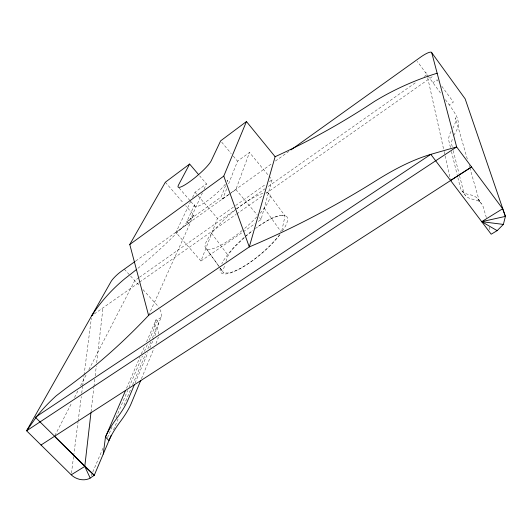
<?xml version="1.0" encoding="UTF-8"?>
<svg xmlns="http://www.w3.org/2000/svg" width="532" height="532" viewBox="0 0 532 532"><rect width="100%" height="100%" fill="white"/><g stroke="black" fill="none" stroke-linecap="round" stroke-linejoin="round"><path stroke-width="0.4" stroke-dasharray="2.66 2" d="M91.039 411.948L93.865 387.343M93.958 386.525L94.802 379.143M95.181 375.858L96.312 366.016M96.684 362.738L102.989 307.842M71.441 473.154L73.562 456.675M73.669 455.851L78.011 422.069M78.118 421.244L81.29 396.533M81.715 393.234L82.56 386.644M82.666 385.82L83.943 375.931M84.043 375.107L91.351 318.262M281.8 230.755L285.046 215.866L268.334 193.196M258.326 221.412L261.059 219.53L272.038 179.803L249.501 152.445L237.525 161.189L228.108 185.123M279.978 234.446C269.086 248.284 255.427 259.962 240.098 268.647C234.851 270.894 229.086 274.485 223.234 272.424L222.708 271.513L224.996 264.577M226.014 261.491C228.248 250.944 237.777 244.308 244.906 237.026M229.252 194.286L235.862 189.558L249.501 152.445M190.788 201.156L175.912 232.451L200.97 260.993L217.475 218.379L234.984 205.997M225.608 185.588L221.013 197.093L222.642 199.015L226.891 188.208M227.144 181.751L227.756 180.222A21.726 4.283 -40.4 0 1 227.191 181.379M141.426 378.757L154.067 348.088M155.969 343.486L157.233 340.42A49.622 13.233 -43.7 0 0 158.343 337.162M135.068 383.067L147.909 352.543M149.831 347.961L154.007 338.039M113.516 429.843L118.051 419.13M123.883 405.357L131.012 388.526M132.634 384.703L145.602 354.099M147.869 348.746L150.782 341.857M152.405 338.033L161.169 317.338A10.514 5.107 56 0 0 159.726 309.059M91.165 475.788L92.475 472.735M92.801 471.97L102.922 448.323M107.491 437.643L112.059 426.97M115.983 417.813L127.733 390.355M129.037 387.303L142.423 356.028M144.385 351.446L147.324 344.583M149.279 340.008L158.097 319.413L161.169 317.338M126.53 388.26L140.009 357.032M141.326 353.986L144.943 345.607M146.586 341.803L156.122 319.712L158.888 322.731A48.332 13.187 -41.9 0 0 158.137 331.217A49.622 13.233 -43.7 0 1 158.755 334.927M148.581 315.383L193.794 215.094L185.741 205.784M175.912 232.451L188.468 223.467L202.399 192.83M204.095 189.093L206.476 183.859L199.633 175.813M188.468 223.467L186.838 221.605L194.978 203.942A21.726 4.283 -40.4 0 0 204.767 202.566A21.726 4.283 -40.4 0 0 225.482 183.932M192.557 197.425L195.038 192.212L206.476 183.859M54.869 435.608L71.86 402.638M74.5 397.504L78.277 390.175M80.545 385.78L86.583 374.056M88.851 369.66L134.736 280.603L138.805 277.737M282.293 231.054L285.219 226.599A43.218 11.737 -40.4 0 0 284.72 215.367L281.182 215.42M245.518 236.501L252.886 230.369M255.36 228.527C264.058 222.576 273.528 214.968 284.607 215.487L285.046 215.866M251.031 231.753L250.033 232.491A43.218 11.737 -40.4 0 0 221.844 263.706M186.838 221.605L221.013 197.093M135.786 260.966L230.216 193.389M230.895 192.903L272.038 163.457M275.41 161.05L288.903 151.394M222.642 199.015L228.587 194.759M235.663 205.518L265.973 184.085M269.345 181.705L272.038 179.803M425.58 72.678L426.238 72.212M139.484 277.258L235.769 209.382M236.447 208.903L264.929 188.827M268.321 186.439L416.822 81.762M424.277 76.502L426.99 74.593L417.347 61.479M94.337 313.92L138.985 282.565M139.663 282.093L236.108 214.376M236.793 213.897L262.602 195.776M265.993 193.395L433.76 75.611M200.97 260.993L242.619 232.251M243.304 231.779L254.914 223.766M453.849 135.407A59.305 18.221 -34.5 0 1 455.139 133.047A52.701 15.581 -36.7 0 0 458.285 121.622L457.188 117.865A12.269 1.277 55.4 0 0 449.261 104.87L453.397 102.044L441.427 85.752M258.452 226.226L266.618 221.093L274.033 217.402L280.278 215.4M124.322 269.172L139.663 286.017M142.948 289.621L156.641 304.65A10.514 5.107 56 0 1 158.543 307.077M165.346 182.21L183.593 203.304M179.118 187.989L190.37 201.043M190.908 201.661L195.191 206.635M195.038 192.212L197.711 195.33M198.243 195.949L217.475 218.379M235.862 189.558L257.382 215.154M259.483 217.655L261.059 219.53M221.684 142.13L231.187 153.568M233.302 156.109L237.525 161.189M461.929 190.822L465.32 195.317M477.789 198.802L481.314 203.497M211.663 233.375L228.048 255.32M427.908 75.837L441.6 94.496M445.437 99.71L449.274 104.93M438.069 81.17L437.091 79.807L432.955 82.699M205.917 248.218L219.829 267.523M220.308 268.188L222.708 271.513M234.805 210.359A42.075 10.108 -40.4 0 0 213.319 231.147L208.624 237.465L205.758 242.778L204.973 246.722L219.862 267.736M220.341 268.407L223.234 272.424M264.198 208.165L281.461 232.324M486.348 217.595L483.342 207.32A66.826 25.762 -36.6 0 0 473.128 199.314A67.996 24.146 -33.7 0 1 463.605 191.839L459.216 174.383M489.121 227.084L490.271 231.034M467.289 159.008L455.485 117.811A52.774 15.342 -36.7 0 1 452.267 129.17M469.104 165.346L469.563 166.928M469.789 167.72L479.778 202.579A66.946 25.39 -36.7 0 0 469.67 194.719A68.109 23.8 -33.8 0 1 460.247 187.39L457.899 177.808M452.247 146.613L451.848 145.03A59.305 18.221 -34.5 0 1 452.845 137.642M453.237 150.583L459.016 173.592M450.464 147.464L448.895 141.073A59.391 17.948 -34.6 0 1 451.914 129.768M451.442 151.454L457.114 174.616M426.99 74.593L427.529 77.014M427.708 77.825L443.914 150.563M444.094 151.374L450.391 179.656M156.076 319.745A48.392 12.974 -41.9 0 0 155.297 328.144A49.682 13.034 -43.6 0 1 154.606 336.59M193.794 215.094A1063.528 712.76 65.3 0 1 137.515 268.647M260.221 213.179A42.075 10.108 -40.4 0 0 263.22 209.568L267.749 203.078L270.076 197.944L270.11 194.493L267.922 192.897A42.075 10.108 -40.4 0 0 266.067 192.81M256.783 216.95A42.075 10.108 -40.4 0 1 242.692 230.083M242.06 230.609A42.075 10.108 -40.4 0 1 206.389 248.976M236.68 208.877A42.075 10.108 -40.4 0 1 263.101 193.369M279.579 235.004A43.218 11.737 -40.4 0 1 240.417 268.401A43.218 11.737 -40.4 0 1 220.275 268.008"/><path stroke-width="0.8" d="M111.241 435.203L94.25 475.315L90.187 478.075L84.781 466.444L90.945 412.766M103.255 454.069L105.482 437.005L125.545 390.548M41.024 445.018L471.565 166.982L450.571 180.468L491.196 234.2L497.161 230.655L503.372 224.418L505.4 216.398L465.154 98.852L431.718 52.668A12.974 2.846 -36.8 0 0 420.519 57.197L290.924 149.944M437.151 73.223A245.332 207.859 -9 0 0 374.442 101.439A1534.88 978.867 83 0 1 275.117 156.701L249.282 246.928L148.581 315.383A1623.405 943.276 63.4 0 1 65.775 388.466L56.159 395.848A256.889 191.487 12.4 0 0 36.967 416.197L26.6 430.794L71.228 474.803A13.885 10.507 21.7 0 0 90.187 478.075M140.794 380.294L131.311 403.289A54.018 15.601 -45.3 0 1 120.405 421.484A58.473 19.012 -44.8 0 0 108.974 440.556L105.482 437.005A58.56 18.733 -44.8 0 1 117.013 417.992A54.091 15.362 -45.2 0 0 128.013 399.851L134.43 384.589M148.581 315.383L129.775 244.487L223.773 176.105L246.449 121.549L275.117 156.701M198.576 174.576L189.631 164.049L178.572 184.89A21.885 3.704 -40.4 0 0 190.888 180.827A21.885 3.704 -40.4 0 0 211.297 160.644L220.627 140.86L246.449 121.549M129.775 244.487L165.346 182.21L189.631 164.049M135.115 261.451L121.296 271.34A10.746 2.121 -42 0 0 110.975 281.674L26.6 430.794L456.649 146.938L431.718 52.668M93 314.851L91.67 315.789A216.757 175.447 11.2 0 1 125.02 278.535A1063.528 712.76 65.3 0 0 136.278 269.658M71.228 474.803L84.781 466.444L94.25 475.315L35.331 417.274L430.82 154.353L456.649 146.938L502.654 208.75L505.4 216.398L481.699 221.678L497.161 230.655M502.654 208.75L481.699 221.678L503.372 224.418M54.49 436.34L84.781 466.444M450.611 180.541L430.82 154.353C411.056 160.285 392.882 170.094 375.472 181.026A3050.415 1548.725 82.1 0 1 249.282 246.928L223.773 176.105"/></g></svg>
